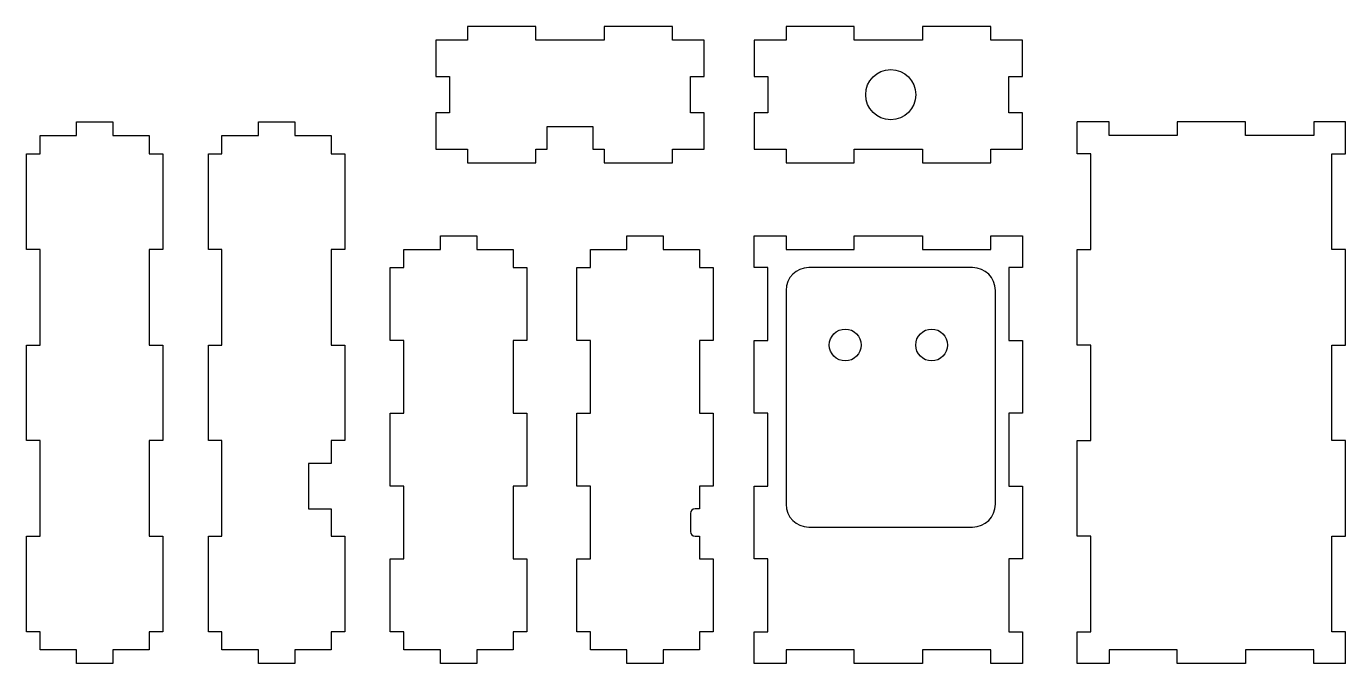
# Model space of a CAD drawing. Header units: millimetres. Extents: x -160 to 130, y 0 to 140.
import ezdxf

# ---------------------------------------------------------------- set-up
doc = ezdxf.new("R2010")
doc.units = ezdxf.units.MM
doc.layers.add('Default', color=18, linetype='Continuous', true_color=0x000000)

msp = doc.modelspace()

# ---------------------------------------------------------------- linework, layer by layer
at = {"layer": 'Default'}
for points in [[(-45.5, 113), (-45.5, 118), (-35.5, 118), (-35.5, 113), (-33, 113), (-33, 110), (-18, 110), (-18, 113), (-11, 113), (-11, 121), (-14, 121), (-14, 129), (-11, 129), (-11, 137), (-18, 137), (-18, 140), (-33, 140), (-33, 137), (-48, 137), (-48, 140), (-63, 140), (-63, 137), (-70, 137), (-70, 129), (-67, 129), (-67, 121), (-70, 121), (-70, 113), (-63, 113), (-63, 110), (-48, 110), (-48, 113)], [(59, 129), (59, 137), (52, 137), (52, 140), (37, 140), (37, 137), (22, 137), (22, 140), (7, 140), (7, 137), (0, 137), (0, 129), (3, 129), (3, 121), (0, 121), (0, 113), (7, 113), (7, 110), (22, 110), (22, 113), (37, 113), (37, 110), (52, 110), (52, 113), (59, 113), (59, 121), (56, 121), (56, 129)], [(-157, 116), (-149, 116), (-149, 119), (-141, 119), (-141, 116), (-133, 116), (-133, 112), (-130, 112), (-130, 91), (-133, 91), (-133, 70), (-130, 70), (-130, 49), (-133, 49), (-133, 28), (-130, 28), (-130, 7), (-133, 7), (-133, 3), (-141, 3), (-141, 0), (-149, 0), (-149, 3), (-157, 3), (-157, 7), (-160, 7), (-160, 28), (-157, 28), (-157, 49), (-160, 49), (-160, 70), (-157, 70), (-157, 91), (-160, 91), (-160, 112), (-157, 112)], [(-93, 34), (-93, 28), (-90, 28), (-90, 7), (-93, 7), (-93, 3), (-101, 3), (-101, 0), (-109, 0), (-109, 3), (-117, 3), (-117, 7), (-120, 7), (-120, 28), (-117, 28), (-117, 49), (-120, 49), (-120, 70), (-117, 70), (-117, 91), (-120, 91), (-120, 112), (-117, 112), (-117, 116), (-109, 116), (-109, 119), (-101, 119), (-101, 116), (-93, 116), (-93, 112), (-90, 112), (-90, 91), (-93, 91), (-93, 70), (-90, 70), (-90, 49), (-93, 49), (-93, 44), (-98, 44), (-98, 34)], [(-61, 3), (-61, 0), (-69, 0), (-69, 3), (-77, 3), (-77, 7), (-80, 7), (-80, 23), (-77, 23), (-77, 39), (-80, 39), (-80, 55), (-77, 55), (-77, 71), (-80, 71), (-80, 87), (-77, 87), (-77, 91), (-69, 91), (-69, 94), (-61, 94), (-61, 91), (-53, 91), (-53, 87), (-50, 87), (-50, 71), (-53, 71), (-53, 55), (-50, 55), (-50, 39), (-53, 39), (-53, 23), (-50, 23), (-50, 7), (-53, 7), (-53, 3)], [(59, 3), (59, 0), (52, 0), (52, 3), (37, 3), (37, 0), (22, 0), (22, 3), (7, 3), (7, 0), (0, 0), (0, 3), (0, 7), (3, 7), (3, 23), (0, 23), (0, 39), (3, 39), (3, 55), (0, 55), (0, 71), (3, 71), (3, 87), (0, 87), (0, 91), (0, 94), (7, 94), (7, 91), (22, 91), (22, 94), (37, 94), (37, 91), (52, 91), (52, 94), (59, 94), (59, 91), (59, 87), (56, 87), (56, 71), (59, 71), (59, 55), (56, 55), (56, 39), (59, 39), (59, 23), (56, 23), (56, 7), (59, 7)]]:
    msp.add_lwpolyline(points, close=True, dxfattribs=at)
for points in [[(71, 0), (71, 7), (74, 7), (74, 28), (71, 28), (71, 49), (74, 49), (74, 70), (71, 70), (71, 91), (74, 91), (74, 112), (71, 112), (71, 119)], [(130, 119), (123, 119), (123, 116), (108, 116), (108, 119), (93, 119), (93, 116), (78, 116), (78, 119), (71, 119)], [(130, 0), (130, 7), (127, 7), (127, 28), (130, 28), (130, 49), (127, 49), (127, 70), (130, 70), (130, 91), (127, 91), (127, 112), (130, 112), (130, 119)], [(-12, 28), (-12, 23), (-9, 23), (-9, 7), (-12, 7), (-12, 3), (-20, 3), (-20, 0), (-28, 0), (-28, 3), (-36, 3), (-36, 7), (-39, 7), (-39, 23), (-36, 23), (-36, 39), (-39, 39), (-39, 55), (-36, 55), (-36, 71), (-39, 71), (-39, 87), (-36, 87), (-36, 91), (-28, 91), (-28, 94), (-20, 94), (-20, 91), (-12, 91), (-12, 87), (-9, 87), (-9, 71), (-12, 71), (-12, 55), (-9, 55), (-9, 39), (-12, 39), (-12, 34), (-13, 34)], [(48, 87), (12, 87)], [(7, 82), (7, 35)], [(53, 35), (53, 82)], [(-14, 33), (-14, 29)], [(12, 30), (48, 30)], [(-13, 28), (-12, 28)], [(130, 0), (123, 0), (123, 3), (108, 3), (108, 0), (93, 0), (93, 3), (78, 3), (78, 0), (71, 0)]]:
    msp.add_lwpolyline(points, dxfattribs=at)
for centre, radius in [((30, 125), 5.5), ((20, 70), 3.5), ((39, 70), 3.5)]:
    msp.add_circle(centre, radius, dxfattribs=at)
for centre, radius, start, end in [((12, 82), 5, 90, 180), ((48, 82), 5, 0, 90), ((12, 35), 5, 180, 270), ((48, 35), 5, 270, 0), ((-13, 33), 1, 90, 180), ((-13, 29), 1, 180, 270)]:
    msp.add_arc(centre, radius, start, end, dxfattribs=at)

doc.saveas('drawing.dxf')
